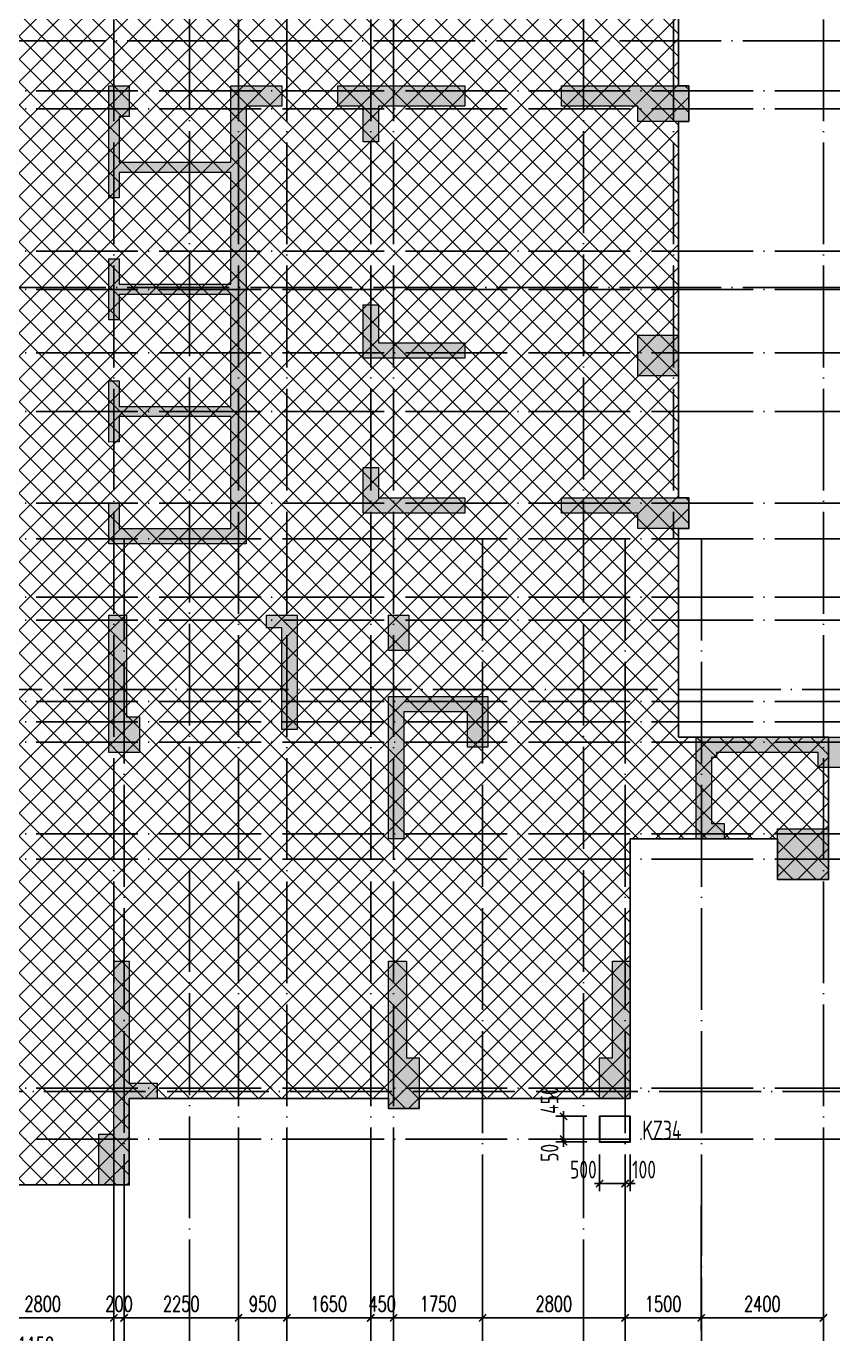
# Model space of a CAD drawing. Header units: millimetres. Extents: x 1089227 to 13101469, y 618865 to 10240562.
# Drawn here: x 1876977 to 1892839, y 4917148 to 4942848 of the extents above; entities that cross this region are included whole.
import ezdxf

# ---------------------------------------------------------------- set-up
doc = ezdxf.new("R2010")
doc.units = ezdxf.units.MM
doc.header["$LTSCALE"] = 1000
doc.header["$PDMODE"] = 3
doc.header["$PDSIZE"] = 200
doc.linetypes.add('DOTE', pattern=[2.42, 2, -0.2, 0.02, -0.2])
doc.layers.get('0').update_dxf_attribs({"linetype": 'CONTINUOUS'})
doc.layers.get('Defpoints').update_dxf_attribs({"linetype": 'CONTINUOUS'})
for name, color, linetype in [('AXIS', 3, 'CONTINUOUS'), ('C-H', 8, 'CONTINUOUS'), ('COLU_DIM', 3, 'CONTINUOUS'), ('COLU_NUM', 7, 'CONTINUOUS'), ('DOTE', 1, 'DOTE'), ('S-EDGE', 210, 'CONTINUOUS')]:
    doc.layers.add(name, color=color, linetype=linetype)
for name, color, linetype, lineweight in [('S-COLU', 30, 'CONTINUOUS', 0), ('S-SLAB-HATCH', 73, 'CONTINUOUS', 0), ('S-WALL', 31, 'CONTINUOUS', 0)]:
    doc.layers.add(name, color=color, linetype=linetype, lineweight=lineweight)
doc.styles.add('_TCH_DIM_T3', font='SIMPLEX', dxfattribs={"width": 0.705882, "bigfont": 'AllInOneBig.shx'})
doc.styles.add('TSSD_Dimension', font='tssdeng.shx', dxfattribs={"width": 0.75, "bigfont": 'Hztxt.shx'})
doc.styles.add('TSSD_Label', font='Tssdeng.shx', dxfattribs={"width": 0.7, "bigfont": 'hztxt.shx'})
doc.dimstyles.new('_TCH_ARCH&&100', dxfattribs={"dimtxt": 297.5, "dimasz": 100, "dimexe": 250, "dimexo": 300, "dimgap": 126.25, "dimtad": 1, "dimdec": 0, "dimzin": 0, "dimdsep": 46, "dimtxsty": '_TCH_DIM_T3', "dimblk": 'ARCHTICK', "dimcen": 0.09, "dimclrt": 7, "dimazin": 2, "dimtfac": 1, "dimtdec": 0, "dimtix": 1, "dimtmove": 2, "dimatfit": 3, "dimfxl": 0, "dimtolj": 1, "dimtzin": 0, "dimarcsym": 0})
doc.dimstyles.new('TSSD_100_100', dxfattribs={"dimtxt": 350, "dimasz": 100, "dimexe": 150, "dimexo": 250, "dimgap": 100, "dimtad": 1, "dimdec": 0, "dimzin": 0, "dimdsep": 46, "dimtxsty": 'TSSD_Dimension', "dimblk": 'ARCHTICK', "dimblk1": 'ARCHTICK', "dimblk2": 'ARCHTICK', "dimcen": 0, "dimdle": 100, "dimclrt": 7, "dimadec": 0, "dimazin": 0, "dimtfac": 1, "dimtdec": 0, "dimtix": 1, "dimtmove": 2, "dimatfit": 3, "dimfxl": 0, "dimtolj": 1, "dimtzin": 0, "dimarcsym": 0})

# ---------------------------------------------------------------- blocks, each defined once
blk = doc.blocks.new('_ArchTick')
at = {"color": 0, "linetype": 'ByBlock', "const_width": 0.3}
blk.add_lwpolyline([(-0.71, -0.71), (0.71, 0.71)], dxfattribs=at)
blk = doc.blocks.new('*D339')
at = {"layer": 'AXIS', "color": 0, "lineweight": -2, "transparency": 16777216}
for p, q in [((-39933, 94450), (-39933, 91200)), ((-8783, 94450), (-8783, 91200)), ((-39933, 91450), (-8783, 91450))]:
    blk.add_line(p, q, dxfattribs=at)
at = {"layer": 'Defpoints', "color": 0, "transparency": 16777216}
for p in [(-39933, 94750), (-8783, 94750), (-8783, 91450)]:
    blk.add_point(p, dxfattribs=at)
at = {"layer": 'AXIS', "color": 0, "lineweight": -2, "transparency": 16777216, "xscale": 100, "yscale": 100, "zscale": 100, "rotation": 180}
blk.add_blockref('_ArchTick', (-39933, 91450), dxfattribs=at)
at = {"layer": 'AXIS', "color": 0, "lineweight": -2, "transparency": 16777216, "xscale": 100, "yscale": 100, "zscale": 100}
blk.add_blockref('_ArchTick', (-8783, 91450), dxfattribs=at)
at = {"layer": 'AXIS', "color": 7, "transparency": 16777216, "insert": (-24358, 91725), "char_height": 297.5, "attachment_point": 5, "style": '_TCH_DIM_T3'}
blk.add_mtext('\\A1;31150', dxfattribs=at)
blk = doc.blocks.new('*D346')
at = {"layer": 'AXIS', "color": 0, "lineweight": -2, "transparency": 16777216}
for p, q in [((-25533, 94450), (-25533, 92000)), ((-22733, 94450), (-22733, 92000)), ((-25533, 92250), (-22733, 92250))]:
    blk.add_line(p, q, dxfattribs=at)
at = {"layer": 'Defpoints', "color": 0, "transparency": 16777216}
for p in [(-25533, 94750), (-22733, 94750), (-22733, 92250)]:
    blk.add_point(p, dxfattribs=at)
at = {"layer": 'AXIS', "color": 0, "lineweight": -2, "transparency": 16777216, "xscale": 100, "yscale": 100, "zscale": 100, "rotation": 180}
blk.add_blockref('_ArchTick', (-25533, 92250), dxfattribs=at)
at = {"layer": 'AXIS', "color": 0, "lineweight": -2, "transparency": 16777216, "xscale": 100, "yscale": 100, "zscale": 100}
blk.add_blockref('_ArchTick', (-22733, 92250), dxfattribs=at)
at = {"layer": 'AXIS', "color": 7, "transparency": 16777216, "insert": (-24133, 92525), "char_height": 297.5, "attachment_point": 5, "style": '_TCH_DIM_T3'}
blk.add_mtext('\\A1;2800', dxfattribs=at)
blk = doc.blocks.new('*D347')
at = {"layer": 'AXIS', "color": 0, "lineweight": -2, "transparency": 16777216}
for p, q in [((-22733, 94450), (-22733, 92000)), ((-22533, 94450), (-22533, 92000)), ((-22733, 92250), (-22833, 92250)), ((-22733, 92250), (-22533, 92250)), ((-22533, 92250), (-22433, 92250))]:
    blk.add_line(p, q, dxfattribs=at)
at = {"layer": 'Defpoints', "color": 0, "transparency": 16777216}
for p in [(-22733, 94750), (-22533, 94750), (-22533, 92250)]:
    blk.add_point(p, dxfattribs=at)
at = {"layer": 'AXIS', "color": 0, "lineweight": -2, "transparency": 16777216, "xscale": 100, "yscale": 100, "zscale": 100}
blk.add_blockref('_ArchTick', (-22733, 92250), dxfattribs=at)
at = {"layer": 'AXIS', "color": 0, "lineweight": -2, "transparency": 16777216, "xscale": 100, "yscale": 100, "zscale": 100, "rotation": 180}
blk.add_blockref('_ArchTick', (-22533, 92250), dxfattribs=at)
at = {"layer": 'AXIS', "color": 7, "transparency": 16777216, "insert": (-22633, 92525), "char_height": 297.5, "attachment_point": 5, "style": '_TCH_DIM_T3'}
blk.add_mtext('\\A1;200', dxfattribs=at)
blk = doc.blocks.new('*D348')
at = {"layer": 'AXIS', "color": 0, "lineweight": -2, "transparency": 16777216}
for p, q in [((-22533, 94450), (-22533, 92000)), ((-20283, 94450), (-20283, 92000)), ((-22533, 92250), (-20283, 92250))]:
    blk.add_line(p, q, dxfattribs=at)
at = {"layer": 'Defpoints', "color": 0, "transparency": 16777216}
for p in [(-22533, 94750), (-20283, 94750), (-20283, 92250)]:
    blk.add_point(p, dxfattribs=at)
at = {"layer": 'AXIS', "color": 0, "lineweight": -2, "transparency": 16777216, "xscale": 100, "yscale": 100, "zscale": 100, "rotation": 180}
blk.add_blockref('_ArchTick', (-22533, 92250), dxfattribs=at)
at = {"layer": 'AXIS', "color": 0, "lineweight": -2, "transparency": 16777216, "xscale": 100, "yscale": 100, "zscale": 100}
blk.add_blockref('_ArchTick', (-20283, 92250), dxfattribs=at)
at = {"layer": 'AXIS', "color": 7, "transparency": 16777216, "insert": (-21408, 92525), "char_height": 297.5, "attachment_point": 5, "style": '_TCH_DIM_T3'}
blk.add_mtext('\\A1;2250', dxfattribs=at)
blk = doc.blocks.new('*D349')
at = {"layer": 'AXIS', "color": 0, "lineweight": -2, "transparency": 16777216}
for p, q in [((-20283, 94450), (-20283, 92000)), ((-19333, 94450), (-19333, 92000)), ((-20283, 92250), (-19333, 92250))]:
    blk.add_line(p, q, dxfattribs=at)
at = {"layer": 'Defpoints', "color": 0, "transparency": 16777216}
for p in [(-20283, 94750), (-19333, 94750), (-19333, 92250)]:
    blk.add_point(p, dxfattribs=at)
at = {"layer": 'AXIS', "color": 0, "lineweight": -2, "transparency": 16777216, "xscale": 100, "yscale": 100, "zscale": 100, "rotation": 180}
blk.add_blockref('_ArchTick', (-20283, 92250), dxfattribs=at)
at = {"layer": 'AXIS', "color": 0, "lineweight": -2, "transparency": 16777216, "xscale": 100, "yscale": 100, "zscale": 100}
blk.add_blockref('_ArchTick', (-19333, 92250), dxfattribs=at)
at = {"layer": 'AXIS', "color": 7, "transparency": 16777216, "insert": (-19808, 92525), "char_height": 297.5, "attachment_point": 5, "style": '_TCH_DIM_T3'}
blk.add_mtext('\\A1;950', dxfattribs=at)
blk = doc.blocks.new('*D350')
at = {"layer": 'AXIS', "color": 0, "lineweight": -2, "transparency": 16777216}
for p, q in [((-19333, 94450), (-19333, 92000)), ((-17683, 94450), (-17683, 92000)), ((-19333, 92250), (-17683, 92250))]:
    blk.add_line(p, q, dxfattribs=at)
at = {"layer": 'Defpoints', "color": 0, "transparency": 16777216}
for p in [(-19333, 94750), (-17683, 94750), (-17683, 92250)]:
    blk.add_point(p, dxfattribs=at)
at = {"layer": 'AXIS', "color": 0, "lineweight": -2, "transparency": 16777216, "xscale": 100, "yscale": 100, "zscale": 100, "rotation": 180}
blk.add_blockref('_ArchTick', (-19333, 92250), dxfattribs=at)
at = {"layer": 'AXIS', "color": 0, "lineweight": -2, "transparency": 16777216, "xscale": 100, "yscale": 100, "zscale": 100}
blk.add_blockref('_ArchTick', (-17683, 92250), dxfattribs=at)
at = {"layer": 'AXIS', "color": 7, "transparency": 16777216, "insert": (-18508, 92525), "char_height": 297.5, "attachment_point": 5, "style": '_TCH_DIM_T3'}
blk.add_mtext('\\A1;1650', dxfattribs=at)
blk = doc.blocks.new('*D351')
at = {"layer": 'AXIS', "color": 0, "lineweight": -2, "transparency": 16777216}
for p, q in [((-17683, 94450), (-17683, 92000)), ((-17233, 94450), (-17233, 92000)), ((-17683, 92250), (-17783, 92250)), ((-17683, 92250), (-17233, 92250)), ((-17233, 92250), (-17133, 92250))]:
    blk.add_line(p, q, dxfattribs=at)
at = {"layer": 'Defpoints', "color": 0, "transparency": 16777216}
for p in [(-17683, 94750), (-17233, 94750), (-17233, 92250)]:
    blk.add_point(p, dxfattribs=at)
at = {"layer": 'AXIS', "color": 0, "lineweight": -2, "transparency": 16777216, "xscale": 100, "yscale": 100, "zscale": 100}
blk.add_blockref('_ArchTick', (-17683, 92250), dxfattribs=at)
at = {"layer": 'AXIS', "color": 0, "lineweight": -2, "transparency": 16777216, "xscale": 100, "yscale": 100, "zscale": 100, "rotation": 180}
blk.add_blockref('_ArchTick', (-17233, 92250), dxfattribs=at)
at = {"layer": 'AXIS', "color": 7, "transparency": 16777216, "insert": (-17458, 92525), "char_height": 297.5, "attachment_point": 5, "style": '_TCH_DIM_T3'}
blk.add_mtext('\\A1;450', dxfattribs=at)
blk = doc.blocks.new('*D352')
at = {"layer": 'AXIS', "color": 0, "lineweight": -2, "transparency": 16777216}
for p, q in [((-17233, 94450), (-17233, 92000)), ((-15483, 94450), (-15483, 92000)), ((-17233, 92250), (-15483, 92250))]:
    blk.add_line(p, q, dxfattribs=at)
at = {"layer": 'Defpoints', "color": 0, "transparency": 16777216}
for p in [(-17233, 94750), (-15483, 94750), (-15483, 92250)]:
    blk.add_point(p, dxfattribs=at)
at = {"layer": 'AXIS', "color": 0, "lineweight": -2, "transparency": 16777216, "xscale": 100, "yscale": 100, "zscale": 100, "rotation": 180}
blk.add_blockref('_ArchTick', (-17233, 92250), dxfattribs=at)
at = {"layer": 'AXIS', "color": 0, "lineweight": -2, "transparency": 16777216, "xscale": 100, "yscale": 100, "zscale": 100}
blk.add_blockref('_ArchTick', (-15483, 92250), dxfattribs=at)
at = {"layer": 'AXIS', "color": 7, "transparency": 16777216, "insert": (-16358, 92525), "char_height": 297.5, "attachment_point": 5, "style": '_TCH_DIM_T3'}
blk.add_mtext('\\A1;1750', dxfattribs=at)
blk = doc.blocks.new('*D353')
at = {"layer": 'AXIS', "color": 0, "lineweight": -2, "transparency": 16777216}
for p, q in [((-15483, 94450), (-15483, 92000)), ((-12683, 94450), (-12683, 92000)), ((-15483, 92250), (-12683, 92250))]:
    blk.add_line(p, q, dxfattribs=at)
at = {"layer": 'Defpoints', "color": 0, "transparency": 16777216}
for p in [(-15483, 94750), (-12683, 94750), (-12683, 92250)]:
    blk.add_point(p, dxfattribs=at)
at = {"layer": 'AXIS', "color": 0, "lineweight": -2, "transparency": 16777216, "xscale": 100, "yscale": 100, "zscale": 100, "rotation": 180}
blk.add_blockref('_ArchTick', (-15483, 92250), dxfattribs=at)
at = {"layer": 'AXIS', "color": 0, "lineweight": -2, "transparency": 16777216, "xscale": 100, "yscale": 100, "zscale": 100}
blk.add_blockref('_ArchTick', (-12683, 92250), dxfattribs=at)
at = {"layer": 'AXIS', "color": 7, "transparency": 16777216, "insert": (-14083, 92525), "char_height": 297.5, "attachment_point": 5, "style": '_TCH_DIM_T3'}
blk.add_mtext('\\A1;2800', dxfattribs=at)
blk = doc.blocks.new('*D354')
at = {"layer": 'AXIS', "color": 0, "lineweight": -2, "transparency": 16777216}
for p, q in [((-12683, 94450), (-12683, 92000)), ((-11183, 94450), (-11183, 92000)), ((-12683, 92250), (-11183, 92250))]:
    blk.add_line(p, q, dxfattribs=at)
at = {"layer": 'Defpoints', "color": 0, "transparency": 16777216}
for p in [(-12683, 94750), (-11183, 94750), (-11183, 92250)]:
    blk.add_point(p, dxfattribs=at)
at = {"layer": 'AXIS', "color": 0, "lineweight": -2, "transparency": 16777216, "xscale": 100, "yscale": 100, "zscale": 100, "rotation": 180}
blk.add_blockref('_ArchTick', (-12683, 92250), dxfattribs=at)
at = {"layer": 'AXIS', "color": 0, "lineweight": -2, "transparency": 16777216, "xscale": 100, "yscale": 100, "zscale": 100}
blk.add_blockref('_ArchTick', (-11183, 92250), dxfattribs=at)
at = {"layer": 'AXIS', "color": 7, "transparency": 16777216, "insert": (-11933, 92525), "char_height": 297.5, "attachment_point": 5, "style": '_TCH_DIM_T3'}
blk.add_mtext('\\A1;1500', dxfattribs=at)
blk = doc.blocks.new('*D355')
at = {"layer": 'AXIS', "color": 0, "lineweight": -2, "transparency": 16777216}
for p, q in [((-11183, 94450), (-11183, 92000)), ((-8783, 94450), (-8783, 92000)), ((-11183, 92250), (-8783, 92250))]:
    blk.add_line(p, q, dxfattribs=at)
at = {"layer": 'Defpoints', "color": 0, "transparency": 16777216}
for p in [(-11183, 94750), (-8783, 94750), (-8783, 92250)]:
    blk.add_point(p, dxfattribs=at)
at = {"layer": 'AXIS', "color": 0, "lineweight": -2, "transparency": 16777216, "xscale": 100, "yscale": 100, "zscale": 100, "rotation": 180}
blk.add_blockref('_ArchTick', (-11183, 92250), dxfattribs=at)
at = {"layer": 'AXIS', "color": 0, "lineweight": -2, "transparency": 16777216, "xscale": 100, "yscale": 100, "zscale": 100}
blk.add_blockref('_ArchTick', (-8783, 92250), dxfattribs=at)
at = {"layer": 'AXIS', "color": 7, "transparency": 16777216, "insert": (-9983, 92525), "char_height": 297.5, "attachment_point": 5, "style": '_TCH_DIM_T3'}
blk.add_mtext('\\A1;2400', dxfattribs=at)
blk = doc.blocks.new('裙房轴网260428')
at = {"layer": 'DOTE', "color": 16, "linetype": 'DOTE'}
for p, q in [((-21250, 137349.7), (-21250, 29473.4)), ((-13500, 137349.7), (-13500, 33397.2)), ((-56350, 117350), (5500.5, 117350)), ((-56350, 112500), (5617.9, 112500)), ((-64861.9, 104600), (-1866, 104600)), ((-72509.1, 96700), (-1866, 96700))]:
    blk.add_line(p, q, dxfattribs=at)
blk = doc.blocks.new('A$C6E8A2456')
at = {"layer": 'S-SLAB-HATCH'}
h = blk.add_hatch(dxfattribs=at)
h.set_pattern_fill('ANSI37', color=251, scale=200)
h.set_pattern_definition([(45, (-2451873.96, 1550581.15), (-224.506403, 224.506403), []), (135, (-2451873.96, 1550581.15), (-224.506403, -224.506403), [])])
h.paths.add_polyline_path([(157790, 114231), (157790, 110331), (161090, 110331), (161090, 108031), (161290, 108031), (161290, 107331), (161090, 107331), (161090, 101831), (161290, 101831), (161290, 101131), (160491, 101131), (160491, 97531), (160691, 97531), (160691, 96831), (160491, 96831), (160491, 92680), (160491, 91880), (160491, 89431), (160691, 89431), (160691, 88831), (160491, 88831), (160491, 84731), (163440, 84731), (163440, 81931), (162440, 81931), (162440, 82731), (159540, 82731), (159540, 77631), (155390, 77631), (155390, 77431), (154790, 77431), (154790, 77631), (149690, 77631), (149690, 75931), (146441, 75931), (146441, 76931), (141590, 76931), (141590, 76931), (140890, 76931), (140890, 77131), (135590, 77131), (135590, 77931), (135840, 77931), (135840, 82231), (133090, 82231), (133090, 81631), (132090, 81631), (132090, 85081), (134290, 85081), (134290, 96631), (134090, 96631), (134090, 100431), (133440, 100431), (133440, 102131), (134090, 102131), (134090, 107931), (134290, 107931), (134290, 110531), (137590, 110531), (137590, 114231), (138390, 114231), (138390, 113681), (141690, 113681), (141690, 113831), (142190, 113831), (142190, 113681), (153190, 113681), (153190, 113831), (153690, 113831), (153690, 113531), (156990, 113531), (156990, 114231)])
at = {"layer": 'S-EDGE'}
blk.add_lwpolyline([(160491, 101131), (160491, 97531), (160691, 97531), (160691, 96831), (160491, 96831), (160491, 92680), (160491, 91880), (160491, 89431), (160691, 89431), (160691, 88831), (160491, 88831), (160491, 84731), (163440, 84731), (163440, 81931), (162440, 81931), (162440, 82731), (159540, 82731), (159540, 77631), (155390, 77631), (155390, 77431), (154790, 77431), (154790, 77631), (149690, 77631), (149690, 75931), (146441, 75931)], dxfattribs=at)
blk = doc.blocks.new('QZ-TL-0808')
at = {"layer": 'C-H'}
for points in [[(19800, 20300), (20500, 20300), (20500, 20700), (19500, 20700), (19500, 19198), (17300, 19198), (17300, 20100), (17500, 20100), (17500, 20700), (17100, 20700), (17100, 18500), (17300, 18500), (17300, 18998), (19500, 18998), (19500, 16800), (17300, 16800), (17300, 17300), (17100, 17300), (17100, 16101), (17300, 16101), (17300, 16600), (19500, 16600), (19500, 14400), (17300, 14400), (17300, 14900), (17100, 14900), (17100, 13700), (17300, 13701), (17300, 14200), (19500, 14200), (19500, 12000), (17300, 12000), (17300, 12500), (17100, 12500), (17100, 11700), (19800, 11700)], [(22100, 19600), (22100, 20300), (21600, 20300), (21600, 20700), (24100, 20700), (24100, 20300), (22400, 20300), (22400, 19600)], [(26000, 20700), (28500, 20700), (28500, 20000), (27500, 20000), (27500, 20300), (26000, 20300)], [(22100, 15349), (22100, 16399), (22400, 16399), (22400, 15649), (24100, 15649), (24100, 15349)], [(27500, 15800), (28300, 15800), (28300, 15000), (27500, 15000)], [(22100, 12300), (22100, 13200), (22400, 13200), (22400, 12600), (24100, 12600), (24100, 12300)], [(26000, 12600), (28500, 12600), (28500, 12000), (27500, 12000), (27500, 12300), (26000, 12300)], [(17700, 8300), (17450, 8300), (17450, 10300), (17100, 10300), (17100, 7600), (17700, 7600)], [(20200, 10050), (20200, 10300), (20800, 10300), (20800, 8050), (20500, 8050), (20500, 10050)], [(22600, 10300), (23000, 10300), (23000, 9600), (22600, 9600)], [(22600, 8700), (24550, 8700), (24550, 7700), (24150, 7700), (24150, 8400), (22900, 8400), (22900, 5900), (22600, 5900)], [(29200, 6200), (29200, 5900), (28650, 5900), (28650, 7900), (31650, 7900), (31650, 7300), (31050, 7300), (31050, 7600), (29050, 7600), (29050, 7500), (28950, 7500), (28950, 6200)], [(30250, 6100), (31250, 6100), (31250, 5100), (30250, 5100)], [(17200, 3500), (17500, 3498), (17500, 1100), (18050, 1100), (18050, 800), (17500, 800), (17500, -900), (16900, -900), (16900, 100), (17200, 100)], [(22600, 3500), (22950, 3500), (22950, 1600), (23200, 1600), (23200, 600), (22600, 599)], [(26750, 800), (26750, 1600), (27000, 1600), (27000, 3500), (27350, 3500), (27350, 800)]]:
    blk.add_hatch(color=256, dxfattribs=at).paths.add_polyline_path(points)
at = {"layer": 'S-WALL'}
for points in [[(17100, 16100), (17100, 17300), (17300, 17300), (17300, 16800), (19500, 16800), (19500, 18998), (17300, 18998), (17300, 18500), (17100, 18500), (17100, 20700), (17500, 20700), (17500, 20100), (17300, 20100), (17300, 19198), (19500, 19198), (19500, 20700), (20500, 20700), (20500, 20300), (19800, 20300), (19800, 11700), (17100, 11700), (17100, 12500), (17300, 12500), (17300, 12000), (19500, 12000), (19500, 14200), (17300, 14200), (17300, 13701), (17100, 13700), (17100, 14900), (17300, 14900), (17300, 14400), (19500, 14400), (19500, 16600), (17300, 16600), (17300, 16101), (17100, 16101)], [(22100, 19600), (22100, 20300), (21600, 20300), (21600, 20700), (24100, 20700), (24100, 20300), (22400, 20300), (22400, 19600), (22100, 19600)], [(26000, 20700), (28500, 20700), (28500, 20000), (27500, 20000), (27500, 20300), (26000, 20300), (26000, 20700)], [(22100, 15349), (22100, 16399), (22400, 16399), (22400, 15649), (24100, 15649), (24100, 15349), (22100, 15349)], [(22100, 12300), (22100, 13200), (22400, 13200), (22400, 12600), (24100, 12600), (24100, 12300), (22100, 12300)], [(26000, 12600), (28500, 12600), (28500, 12000), (27500, 12000), (27500, 12300), (26000, 12300), (26000, 12600)], [(17100, 10300), (17450, 10300), (17450, 8300), (17700, 8300), (17700, 7600), (17100, 7600), (17100, 10300)], [(20200, 10050), (20200, 10300), (20800, 10300), (20800, 8050), (20500, 8050), (20500, 10050), (20200, 10050), (20200, 10300)], [(22600, 8700), (24550, 8700), (24550, 7700), (24150, 7700), (24150, 8400), (22900, 8400), (22900, 5900), (22600, 5900), (22600, 8700)], [(29200, 6200), (29200, 5900), (28650, 5900), (28650, 7900), (31650, 7900), (31650, 7300), (31050, 7300), (31050, 7600), (29050, 7600), (29050, 7500), (28950, 7500), (28950, 6200), (29200, 6200)], [(17200, 3500), (17500, 3498), (17500, 1100), (18050, 1100), (18050, 800), (17500, 800), (17500, -900), (16900, -900), (16900, 100), (17200, 100), (17200, 3500)], [(22600, 3500), (22950, 3500), (22950, 1600), (23200, 1600), (23200, 600), (22600, 599), (22600, 3500)], [(26750, 800), (26750, 1600), (27000, 1600), (27000, 3500), (27350, 3500), (27350, 800), (26750, 800), (26750, 1600)]]:
    blk.add_lwpolyline(points, dxfattribs=at)
for points in [[(27500, 15800), (28300, 15800), (28300, 15000), (27500, 15000)], [(22600, 10300), (23000, 10300), (23000, 9600), (22600, 9600)], [(30250, 6100), (31250, 6100), (31250, 5100), (30250, 5100)]]:
    blk.add_lwpolyline(points, close=True, dxfattribs=at)
blk = doc.blocks.new('*D2231')
at = {"layer": 'COLU_DIM', "color": 0, "lineweight": -2, "transparency": 16777216}
for p, q in [((1887544, 4921523), (1887544, 4920875)), ((1888003, 4921423), (1887394, 4921423)), ((1888003, 4920975), (1887394, 4920975))]:
    blk.add_line(p, q, dxfattribs=at)
at = {"layer": 'Defpoints', "color": 0, "transparency": 16777216}
for p in [(1888253, 4921423), (1887544, 4920975), (1888253, 4920975)]:
    blk.add_point(p, dxfattribs=at)
at = {"layer": 'COLU_DIM', "color": 0, "lineweight": -2, "transparency": 16777216, "xscale": 100, "yscale": 100, "zscale": 100}
for p, rotation in [((1887544, 4921423), 90), ((1887544, 4920975), 270)]:
    blk.add_blockref('_ArchTick', p, dxfattribs=dict(at, rotation=rotation))
at = {"layer": 'COLU_DIM', "color": 7, "transparency": 16777216, "insert": (1887269, 4921742), "char_height": 350, "attachment_point": 5, "rotation": 90, "style": 'TSSD_Dimension'}
blk.add_mtext('\\A1;450', dxfattribs=at)
blk = doc.blocks.new('*D2232')
at = {"layer": 'COLU_DIM', "color": 0, "lineweight": -2, "transparency": 16777216}
for p, q in [((1888253, 4920673), (1888253, 4919951)), ((1888753, 4920673), (1888753, 4919951)), ((1888153, 4920101), (1888853, 4920101))]:
    blk.add_line(p, q, dxfattribs=at)
at = {"layer": 'Defpoints', "color": 0, "transparency": 16777216}
for p in [(1888253, 4920923), (1888753, 4920923), (1888753, 4920101)]:
    blk.add_point(p, dxfattribs=at)
at = {"layer": 'COLU_DIM', "color": 0, "lineweight": -2, "transparency": 16777216, "xscale": 100, "yscale": 100, "zscale": 100, "rotation": 180}
blk.add_blockref('_ArchTick', (1888253, 4920101), dxfattribs=at)
at = {"layer": 'COLU_DIM', "color": 0, "lineweight": -2, "transparency": 16777216, "xscale": 100, "yscale": 100, "zscale": 100}
blk.add_blockref('_ArchTick', (1888753, 4920101), dxfattribs=at)
at = {"layer": 'COLU_DIM', "color": 7, "transparency": 16777216, "insert": (1887934, 4920376), "char_height": 350, "attachment_point": 5, "style": 'TSSD_Dimension'}
blk.add_mtext('\\A1;500', dxfattribs=at)
blk = doc.blocks.new('*D2233')
at = {"layer": 'COLU_DIM', "color": 0, "lineweight": -2, "transparency": 16777216}
for p, q in [((1888753, 4920673), (1888753, 4919951)), ((1888854, 4920673), (1888854, 4919951)), ((1888753, 4920101), (1888653, 4920101)), ((1888753, 4920101), (1888854, 4920101)), ((1888854, 4920101), (1888954, 4920101))]:
    blk.add_line(p, q, dxfattribs=at)
at = {"layer": 'Defpoints', "color": 0, "transparency": 16777216}
for p in [(1888753, 4920923), (1888854, 4920923), (1888854, 4920101)]:
    blk.add_point(p, dxfattribs=at)
at = {"layer": 'COLU_DIM', "color": 0, "lineweight": -2, "transparency": 16777216, "xscale": 100, "yscale": 100, "zscale": 100}
blk.add_blockref('_ArchTick', (1888753, 4920101), dxfattribs=at)
at = {"layer": 'COLU_DIM', "color": 0, "lineweight": -2, "transparency": 16777216, "xscale": 100, "yscale": 100, "zscale": 100, "rotation": 180}
blk.add_blockref('_ArchTick', (1888854, 4920101), dxfattribs=at)
at = {"layer": 'COLU_DIM', "color": 7, "transparency": 16777216, "insert": (1889127, 4920376), "char_height": 350, "attachment_point": 5, "style": 'TSSD_Dimension'}
blk.add_mtext('\\A1;100', dxfattribs=at)
blk = doc.blocks.new('*D2234')
at = {"layer": 'COLU_DIM', "color": 0, "lineweight": -2, "transparency": 16777216}
for p, q in [((1888003, 4920975), (1887394, 4920975)), ((1887544, 4920975), (1887544, 4921075)), ((1887544, 4920975), (1887544, 4920923)), ((1888003, 4920923), (1887394, 4920923)), ((1887544, 4920923), (1887544, 4920823))]:
    blk.add_line(p, q, dxfattribs=at)
at = {"layer": 'Defpoints', "color": 0, "transparency": 16777216}
for p in [(1888253, 4920975), (1887544, 4920923), (1888253, 4920923)]:
    blk.add_point(p, dxfattribs=at)
at = {"layer": 'COLU_DIM', "color": 0, "lineweight": -2, "transparency": 16777216, "xscale": 100, "yscale": 100, "zscale": 100}
for p, rotation in [((1887544, 4920975), 270), ((1887544, 4920923), 90)]:
    blk.add_blockref('_ArchTick', p, dxfattribs=dict(at, rotation=rotation))
at = {"layer": 'COLU_DIM', "color": 7, "transparency": 16777216, "insert": (1887269, 4920705), "char_height": 350, "attachment_point": 5, "rotation": 90, "style": 'TSSD_Dimension'}
blk.add_mtext('\\A1;50', dxfattribs=at)
blk = doc.blocks.new('塔楼轴网260428')
at = {"layer": 'AXIS'}
for p, q in [((-22732.7, 92559.7), (-22732.7, 90649.3)), ((-22532.7, 92559.7), (-22532.7, 90649.3)), ((-20282.7, 92559.7), (-20282.7, 90649.3)), ((-19332.7, 92559.7), (-19332.7, 90649.3)), ((-17682.7, 92559.7), (-17682.7, 90649.3)), ((-17232.7, 92559.7), (-17232.7, 90649.3)), ((-15482.7, 92559.7), (-15482.7, 90649.3)), ((-12682.7, 92559.7), (-12682.7, 90649.3)), ((-11182.7, 92559.7), (-11182.7, 90649.3)), ((-8782.7, 92559.7), (-8782.7, 90649.3))]:
    blk.add_line(p, q, dxfattribs=at)
at = {"layer": 'DOTE', "color": 14}
for p, q in [((-22732.7, 137129.4), (-22732.7, 92559.7)), ((-20282.7, 137129.4), (-20282.7, 92559.7)), ((-19332.7, 137129.4), (-19332.7, 92559.7)), ((-17682.7, 137129.4), (-17682.7, 92559.7)), ((-17232.7, 137129.4), (-17232.7, 92559.7)), ((-11732.7, 137129.4), (-11732.7, 107563.5)), ((-8782.7, 137129.4), (-8782.7, 92559.7)), ((-41200.7, 116363.5), (-7867.2, 116363.5)), ((-41200.7, 116013.5), (-7867.2, 116013.5)), ((-41200.7, 113213.5), (-7867.2, 113213.5)), ((-41200.7, 112463.5), (-7867.2, 112463.5)), ((-41200.7, 111213.5), (-7867.2, 111213.5)), ((-41200.7, 110063.5), (-7867.2, 110063.5)), ((-41200.7, 108263.5), (-7867.2, 108263.5)), ((-41200.7, 107563.5), (-7867.2, 107563.5)), ((-22532.7, 107564.6), (-22532.7, 92559.7)), ((-15482.7, 107563.5), (-15482.7, 92559.7)), ((-12682.7, 107563.5), (-12682.7, 92559.7)), ((-11182.7, 107563.5), (-11182.7, 92559.7)), ((-41200.7, 106413.5), (-7867.2, 106413.5)), ((-41200.7, 105963.5), (-7867.2, 105963.5)), ((-41200.7, 104363.5), (-7867.2, 104363.5)), ((-41200.7, 103963.5), (-7867.2, 103963.5)), ((-41200.7, 103563.5), (-7867.2, 103563.5)), ((-41200.7, 101763.5), (-7867.2, 101763.5)), ((-41200.7, 101263.5), (-7867.2, 101263.5)), ((-41200.7, 96763.5), (-7867.2, 96763.5)), ((-41200.7, 95763.5), (-7867.2, 95763.5))]:
    blk.add_line(p, q, dxfattribs=at)
at = {"layer": 'AXIS'}
for p1, p2, distance, picture, middle in [((-39932.7, 94749.6), (-8782.7, 94749.6), -3300, '*D339', (-24357.7, 91724.6)), ((-25532.7, 94749.6), (-22732.7, 94749.6), -2500, '*D346', (-24132.7, 92524.6)), ((-22732.7, 94749.6), (-22532.7, 94749.6), -2500, '*D347', (-22632.7, 92524.6)), ((-22532.7, 94749.6), (-20282.7, 94749.6), -2500, '*D348', (-21407.7, 92524.6)), ((-20282.7, 94749.6), (-19332.7, 94749.6), -2500, '*D349', (-19807.7, 92524.6)), ((-19332.7, 94749.6), (-17682.7, 94749.6), -2500, '*D350', (-18507.7, 92524.6)), ((-17682.7, 94749.6), (-17232.7, 94749.6), -2500, '*D351', (-17457.7, 92524.6)), ((-17232.7, 94749.6), (-15482.7, 94749.6), -2500, '*D352', (-16357.7, 92524.6)), ((-15482.7, 94749.6), (-12682.7, 94749.6), -2500, '*D353', (-14082.7, 92524.6)), ((-12682.7, 94749.6), (-11182.7, 94749.6), -2500, '*D354', (-11932.7, 92524.6)), ((-11182.7, 94749.6), (-8782.7, 94749.6), -2500, '*D355', (-9982.7, 92524.6))]:
    dim = blk.add_aligned_dim(p1=p1, p2=p2, distance=distance, dimstyle='_TCH_ARCH&&100', dxfattribs=at)
    dim.commit()
    dim.dimension.update_dxf_attribs({"geometry": picture, "text_midpoint": middle})
blk = doc.blocks.new('04地块地下轴网260428')
for name in ['裙房轴网260428', '塔楼轴网260428']:
    blk.add_blockref(name, (0, 0))

msp = doc.modelspace()

# ---------------------------------------------------------------- linework, layer by layer
at = {"layer": 'S-COLU', "lineweight": 35}
msp.add_lwpolyline([(1888853.652, 4921423.066), (1888252.968, 4921422.909), (1888252.968, 4920922.909), (1888853.652, 4920923.066)], close=True, dxfattribs=at)

# ---------------------------------------------------------------- block references
for name, p in [('04地块地下轴网260428', (1901435.755, 4825211.796)), ('QZ-TL-0808', (1861503.026, 4920975.271)), ('A$C6E8A2456', (1729313.25, 4844144.301))]:
    msp.add_blockref(name, p)

# ---------------------------------------------------------------- texts
at = {"layer": 'COLU_NUM', "style": 'TSSD_Label', "width": 0.7}
msp.add_text('KZ34', height=375, dxfattribs=at).set_placement((1889094.579, 4920963.3))

# ---------------------------------------------------------------- dimensions: what is measured, and where the dimension line sits
at = {"layer": 'COLU_DIM'}
for base, p1, p2, text, picture, middle in [((1887543.751, 4920975.287), (1888252.968, 4921422.909), (1888252.968, 4920975.287), '450', '*D2231', (1887268.751, 4921742.172)), ((1887543.751, 4920922.909), (1888252.968, 4920975.287), (1888252.968, 4920922.909), '50', '*D2234', (1887268.751, 4920704.608))]:
    dim = msp.add_linear_dim(base=base, p1=p1, p2=p2, angle=90, text=text, dimstyle='TSSD_100_100', override={"dimzin": 8}, dxfattribs=at)
    dim.commit()
    dim.dimension.update_dxf_attribs({"geometry": picture, "text_midpoint": middle, "dimtype": 160})
dim = msp.add_linear_dim(base=(1888753.054, 4920101.015), p1=(1888252.968, 4920922.909), p2=(1888753.054, 4920922.909), dimstyle='TSSD_100_100', override={"dimzin": 8}, dxfattribs=at)
dim.commit()
dim.dimension.update_dxf_attribs({"geometry": '*D2232', "text_midpoint": (1887933.705, 4920376.015), "dimtype": 160})
dim = msp.add_linear_dim(base=(1888853.652, 4920101.015), p1=(1888753.054, 4920922.909), p2=(1888853.652, 4920922.909), text='100', dimstyle='TSSD_100_100', override={"dimzin": 8}, dxfattribs=at)
dim.commit()
dim.dimension.update_dxf_attribs({"geometry": '*D2233', "text_midpoint": (1889127.482, 4920376.015), "dimtype": 160})

doc.saveas('drawing.dxf')
